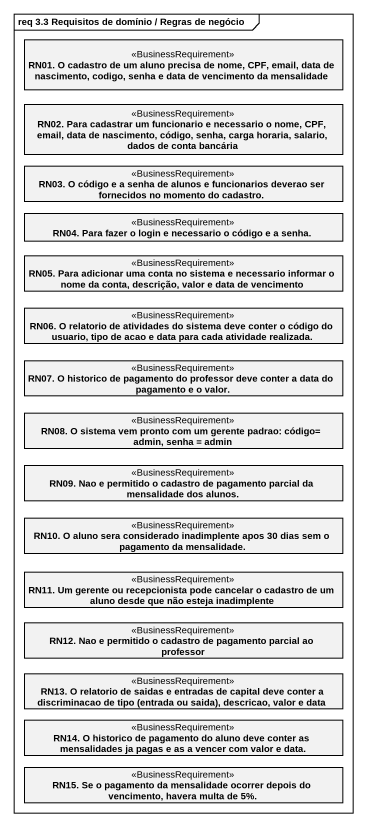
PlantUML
@startuml
mainframe req 3.3 Requisitos de domínio / Regras de negócio
hide circle
hide empty members
class "RN01. O cadastro de um aluno precisa de nome, CPF, email, data de nascimento, codigo, senha e data de vencimento da mensalidade" as RN01_O_cadastro_de_um_aluno <<BusinessRequirement>>
class "RN02. Para cadastrar um funcionario e necessario o nome, CPF, email, data de nascimento, código, senha, carga horaria, salario, dados de conta bancária" as RN02_Para_cadastrar_um <<BusinessRequirement>>
class "RN03. O código e a senha de alunos e funcionarios deverao ser fornecidos no momento do cadastro." as RN03_O_código_e_a_senha_de <<BusinessRequirement>>
class "RN04. Para fazer o login e necessario o código e a senha." as RN04_Para_fazer_o_login_e <<BusinessRequirement>>
class "RN05. Para adicionar uma conta no sistema e necessario informar o nome da conta, descrição, valor e data de vencimento" as RN05_Para_adicionar_uma <<BusinessRequirement>>
class "RN06. O relatorio de atividades do sistema deve conter o código do usuario, tipo de acao e data para cada atividade realizada." as RN06_O_relatorio_de <<BusinessRequirement>>
class "RN07. O historico de pagamento do professor deve conter a data do pagamento e o valor." as RN07_O_historico_de <<BusinessRequirement>>
class "RN08. O sistema vem pronto com um gerente padrao: código= admin, senha = admin" as RN08_O_sistema_vem_pronto <<BusinessRequirement>>
class "RN09. Nao e permitido o cadastro de pagamento parcial da mensalidade dos alunos." as RN09_Nao_e_permitido_o <<BusinessRequirement>>
class "RN10. O aluno sera considerado inadimplente apos 30 dias sem o pagamento da mensalidade." as RN10_O_aluno_sera <<BusinessRequirement>>
class "RN11. Um gerente ou recepcionista pode cancelar o cadastro de um aluno desde que não esteja inadimplente" as RN11_Um_gerente_ou <<BusinessRequirement>>
class "RN12. Nao e permitido o cadastro de pagamento parcial ao professor" as RN12_Nao_e_permitido_o <<BusinessRequirement>>
class "RN13. O relatorio de saidas e entradas de capital deve conter a discriminacao de tipo (entrada ou saida), descricao, valor e data" as RN13_O_relatorio_de_saidas <<BusinessRequirement>>
class "RN14. O historico de pagamento do aluno deve conter as mensalidades ja pagas e as a vencer com valor e data." as RN14_O_historico_de <<BusinessRequirement>>
class "RN15. Se o pagamento da mensalidade ocorrer depois do vencimento, havera multa de 5%." as RN15_Se_o_pagamento_da <<BusinessRequirement>>
@enduml
